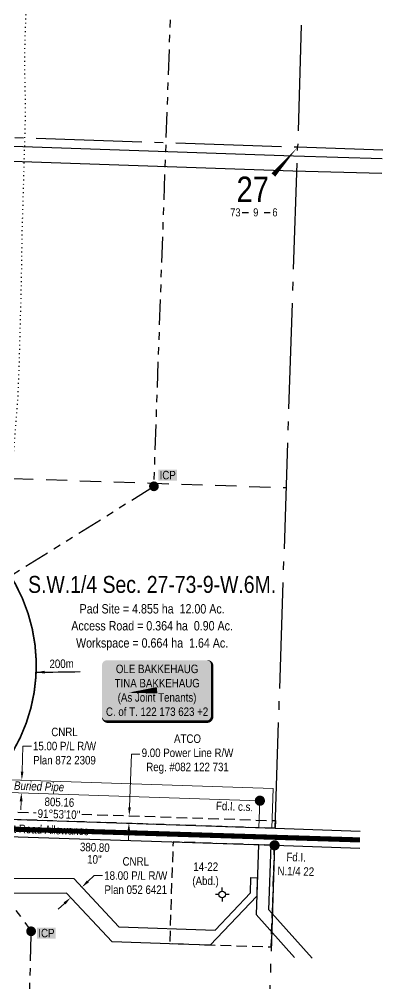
# Model space of a CAD drawing. Extents: x 352640 to 362586, y 6129835 to 6140596.
# Drawn here: x 354172 to 354601, y 6135419 to 6136557 of the extents above; entities that cross this region are included whole.
import ezdxf
from ezdxf.enums import TextEntityAlignment as Align

# ---------------------------------------------------------------- set-up
doc = ezdxf.new("R2010")
doc.units = 0
doc.header["$LTSCALE"] = 5
doc.header["$PDMODE"] = 34
doc.header["$PDSIZE"] = 0.03
for name, pattern in [('foc-ACCESSROAD', [3.75, 2.5, -1.25]), ('foc-BUFFER', [16.75, 15, -1.75]), ('foc-DOT', [1, 0.2, -0.8]), ('foc-DRILLPATH', [14.75, 6, -1.75, 1.75, -1.75, 1.75, -1.75]), ('foc-FLOWLINE', [3.75, 2.5, -1.25]), ('foc-LSD', [8, 5, -3]), ('foc-QUARTERLINE', [33, 25, -3, 2, -3]), ('UG_PIPE', [1.875, 1.25, -0.625])]:
    doc.linetypes.add(name, pattern=pattern)
doc.layers.get('Defpoints').update_dxf_attribs({"color": 9})
for name, color, linetype in [('10', 1, 'Continuous'), ('9', 3, 'Continuous'), ('ABADATA-DRILL', 8, 'foc-DOT'), ('ABADATA-DRILL-T', 8, 'Continuous'), ('AS-OWNER', 7, 'Continuous'), ('AS-PIPE-UG', 44, 'UG_PIPE'), ('AS-ROADS', 254, 'Continuous'), ('AUX-BUFFER', 7, 'foc-BUFFER'), ('C-RW', 13, 'Continuous'), ('C-SYMBOL', 7, 'Continuous'), ('C-WS', 13, 'foc-ACCESSROAD'), ('F-EZE', 190, 'foc-FLOWLINE'), ('F-RW', 190, 'Continuous'), ('L-AREAREQUIRED', 7, 'Continuous'), ('L-AREAWORK', 7, 'Continuous'), ('L-BD', 7, 'Continuous'), ('L-MON', 1, 'Continuous'), ('L-MON-T', 1, 'Continuous'), ('L-QSEC', 8, 'foc-QUARTERLINE'), ('L-ROAD-T', 7, 'Continuous'), ('L-SEC', 7, 'Continuous'), ('L-SECLBL', 7, 'Continuous'), ('L-SECTION-LSD', 7, 'foc-LSD'), ('P-PDRILLPATH', 12, 'foc-DRILLPATH')]:
    doc.layers.add(name, color=color, linetype=linetype)
doc.layers.add('C-RW-T', color=13, linetype='Continuous', lineweight=9)
doc.layers.add('F-RW-T', color=190, linetype='Continuous', lineweight=9)
doc.styles.add('100L', font='ARIALN.TTF', dxfattribs={"height": 11})
doc.styles.add('175L', font='ARIALN.TTF', dxfattribs={"height": 20})
doc.styles.add('80', font='ARIALN.TTF', dxfattribs={"height": 10})
doc.styles.add('80CG', font='ARIALN.TTF', dxfattribs={"height": 10})
doc.styles.add('80L', font='ARIALN.TTF', dxfattribs={"height": 10})
doc.styles.add('80LS', font='ARIALNI.TTF', dxfattribs={"height": 10})
doc.styles.add('SIMPLEX', font='ARIALN.TTF')
doc.dimstyles.new('CG2011', dxfattribs={"dimscale": 5, "dimtxt": 9, "dimasz": 2, "dimexe": 0.2, "dimexo": 0.0625, "dimgap": 0.5, "dimtad": 0, "dimtih": 1, "dimtoh": 1, "dimzin": 0, "dimdsep": 46, "dimtxsty": '80CG', "dimcen": 0.1, "dimse1": 1, "dimse2": 1, "dimclrd": 256, "dimclrt": 256, "dimaunit": 1, "dimadec": 4, "dimazin": 0, "dimtfac": 0.06, "dimtofl": 0, "dimtmove": 0, "dimatfit": 1, "dimfxl": 0.2, "dimtolj": 1, "dimtzin": 0, "dimlwd": -1, "dimarcsym": 0})
doc.dimstyles.new('Compass 5 000', dxfattribs={"dimscale": 5, "dimtxt": 9, "dimasz": 2, "dimexe": 0.2, "dimexo": 0.0625, "dimgap": 0.5, "dimtad": 0, "dimtih": 1, "dimtoh": 1, "dimzin": 0, "dimdsep": 46, "dimtxsty": '80CG', "dimcen": 0.1, "dimse1": 1, "dimse2": 1, "dimclrd": 256, "dimclrt": 256, "dimaunit": 1, "dimadec": 4, "dimazin": 0, "dimtfac": 0.06, "dimtofl": 0, "dimtmove": 0, "dimatfit": 1, "dimfxl": 0.2, "dimtolj": 1, "dimtzin": 0, "dimlwd": -1, "dimarcsym": 0})

# ---------------------------------------------------------------- blocks, each defined once
blk = doc.blocks.new('*U43')
h = blk.add_hatch(color=59)
edge = h.paths.add_edge_path()
edge.add_line((-59, -37), (59, -37))
edge.add_arc((59, -31), 6, 270, 360)
edge.add_line((65, -31), (65, 29.5))
edge.add_arc((59, 29.5), 6, 0, 90)
edge.add_line((59, 35.5), (-59, 35.5))
edge.add_arc((-59, 29.5), 6, 90, 180)
edge.add_line((-65, 29.5), (-65, -31))
edge.add_arc((-59, -31), 6, 180, 270)
at = {"color": 1, "flags": 128}
blk.add_lwpolyline([(-59, -37, 3, 3, 0), (59, -37, 3, 3, 0.414214), (65, -31, 3, 3, 0), (65, 29.5, 3, 0, 0.414214), (59, 35.5, 0, 0, 0), (-59, 35.5, 0, 0, 0.414214), (-65, 29.5, 0, 0, 0), (-65, -31, 0, 3, 0.414214)], format="xyseb", close=True, dxfattribs=at)
blk.add_lwpolyline([(-34.2, -2.9, 0, 7.5, 0), (0, 0, 0, 0, 0)], format="xyseb", dxfattribs=at)
at = {"color": 1, "style": '80'}
blk.add_attdef('ENTER_TEXT_001', (-36, -5), '', height=10, dxfattribs=at)
blk = doc.blocks.new('L-SECLBL')
at = {"layer": '9', "color": 7}
for p, q in [((-5.1, -27.8), (-12.3, -27.8)), ((20.7, -27.8), (13.5, -27.8))]:
    blk.add_line(p, q, dxfattribs=at)
at = {"layer": '10', "color": 2, "style": 'SIMPLEX'}
blk.add_attdef('SEC', text='', height=30, dxfattribs=at).set_placement((0, 0), align=Align.MIDDLE)
at = {"layer": '10', "color": 5, "style": '80L'}
blk.add_attdef('TWP', text='', height=9.5, dxfattribs=at).set_placement((-14.4, -27.4), align=Align.MIDDLE_RIGHT)
blk.add_attdef('RGE', text='', height=9.5, dxfattribs=at).set_placement((3.6, -27.4), align=Align.MIDDLE_CENTER)
blk.add_attdef('MER', text='', height=9.5, dxfattribs=at).set_placement((23.2, -27.4), align=Align.MIDDLE_LEFT)
blk = doc.blocks.new('fdia')
at = {"color": 255, "const_width": 1}
blk.add_lwpolyline([(-0.5, 0, 1), (0.5, 0, 1)], format="xyb", close=True, dxfattribs=at)
blk = doc.blocks.new('Fdiaa')
blk.add_blockref('fdia', (0, 0))
blk = doc.blocks.new('fdib')
at = {"color": 1, "const_width": 1.6}
blk.add_lwpolyline([(-0.4, 0, 1), (0.4, 0, 1)], format="xyb", close=True, dxfattribs=at)
at = {"color": 1}
blk.add_circle((0, 0), 0.8, dxfattribs=at)
blk = doc.blocks.new('Fdibb')
blk.add_blockref('fdib', (0, 0))
blk = doc.blocks.new('fdicc')
for name in ['Fdibb', 'Fdiaa']:
    blk.add_blockref(name, (0, 0))
blk = doc.blocks.new('FDI')
blk.add_blockref('fdicc', (0, 0))
blk = doc.blocks.new('*D45')
at = {"layer": 'C-RW-T', "transparency": 16777216}
for p, q in [((354175.2, 6135669.2), (354176.2, 6135699.3)), ((354176.2, 6135699.3), (354186.2, 6135699.3)), ((354174.1, 6135634.2), (354173.8, 6135624.2))]:
    blk.add_line(p, q, dxfattribs=at)
for points in [[(354173.6, 6135669.2), (354176.9, 6135669.1), (354174.9, 6135659.2)], [(354172.4, 6135634.2), (354175.8, 6135634.1), (354174.4, 6135644.2)]]:
    blk.add_solid(points, dxfattribs=at)
at = {"layer": 'Defpoints', "color": 0, "transparency": 16777216}
for p in [(354174.9, 6135659.2), (354282.1, 6135655.6), (354281.6, 6135640.6)]:
    blk.add_point(p, dxfattribs=at)
at = {"layer": 'C-RW-T', "transparency": 16777216, "insert": (354225.3, 6135699.3), "char_height": 10, "attachment_point": 5, "style": '80CG'}
blk.add_mtext('\\A1;CNRL\\P15.00 P/L R/W\\PPlan 872 2309', dxfattribs=at)
blk = doc.blocks.new('*D46')
at = {"layer": 'Defpoints', "color": 0, "transparency": 16777216}
for p in [(354295.5, 6135617.3), (354301.7, 6135617.1), (354295.2, 6135608.4)]:
    blk.add_point(p, dxfattribs=at)
at = {"layer": 'F-RW-T', "transparency": 16777216}
for p, q in [((354302.1, 6135627.1), (354304.2, 6135689.9)), ((354304.2, 6135689.9), (354314.2, 6135689.9)), ((354301.1, 6135598.1), (354300.8, 6135588.2))]:
    blk.add_line(p, q, dxfattribs=at)
for points in [[(354300.4, 6135627.2), (354303.7, 6135627.1), (354301.7, 6135617.1)], [(354299.4, 6135598.2), (354302.8, 6135598.1), (354301.4, 6135608.1)]]:
    blk.add_solid(points, dxfattribs=at)
at = {"layer": 'F-RW-T', "transparency": 16777216, "insert": (354370.5, 6135689.9), "char_height": 10, "attachment_point": 5, "style": '80CG'}
blk.add_mtext('\\A1;ATCO\\P9.00 Power Line R/W\\PReg. #082 122 731', dxfattribs=at)
blk = doc.blocks.new('*D54')
at = {"layer": 'C-RW-T', "transparency": 16777216}
for p, q in [((354253, 6135539.7), (354260.3, 6135546.5)), ((354260.3, 6135546.5), (354270.3, 6135546.5)), ((354225.2, 6135513.7), (354217.9, 6135506.9))]:
    blk.add_line(p, q, dxfattribs=at)
for points in [[(354251.8, 6135540.9), (354254.1, 6135538.5), (354245.7, 6135532.8)], [(354224.1, 6135514.9), (354226.4, 6135512.5), (354232.5, 6135520.5)]]:
    blk.add_solid(points, dxfattribs=at)
at = {"layer": 'Defpoints', "color": 0, "transparency": 16777216}
for p in [(354245.7, 6135532.8), (354254.4, 6135523.5), (354241.2, 6135511.2)]:
    blk.add_point(p, dxfattribs=at)
at = {"layer": 'C-RW-T', "transparency": 16777216, "insert": (354309.4, 6135546.5), "char_height": 10, "attachment_point": 5, "style": '80CG'}
blk.add_mtext('\\A1;CNRL\\P18.00 P/L R/W\\PPlan 052 6421', dxfattribs=at)
blk = doc.blocks.new('plbh')
at = {"layer": 'L-MON'}
h = blk.add_hatch(color=255, dxfattribs=at)
h.dxf.hatch_style = 1
edge = h.paths.add_edge_path()
edge.add_arc((0, 0), 1.16, 0, 360)
h = blk.add_hatch(color=256, dxfattribs=at)
h.dxf.hatch_style = 1
h.paths.add_polyline_path([(-0.96, 0, 1), (0.96, 0, 1)])
h.paths.add_polyline_path([(0.91, 0, -1), (-0.91, 0, -1)], flags=16)
h.paths.add_polyline_path([(0.45, 0, -1), (-0.45, 0, -1)], flags=0)
h = blk.add_hatch(color=256, dxfattribs=at)
h.dxf.hatch_style = 1
h.paths.add_polyline_path([(-0.45, 0, 1), (0.45, 0, 1)])
h.paths.add_polyline_path([(0.4, 0, -1), (-0.4, 0, -1)], flags=16)
at = {"layer": 'L-MON', "color": 240}
for radius in [0.96, 0.91, 0.45, 0.4]:
    blk.add_circle((0, 0), radius, dxfattribs=at)
blk = doc.blocks.new('GABD')
for p, q in [((-0.81, 0), (-1.62, 0)), ((0, 0.81), (0, 1.62)), ((1.62, 0), (0.81, 0)), ((0, -0.81), (0, -1.62))]:
    blk.add_line(p, q)
blk.add_circle((0, 0), 0.8)
blk = doc.blocks.new('ICP_text')
at = {"color": 14, "insert": (-10.8, -0.5), "char_height": 10, "attachment_point": 5, "style": '80L', "bg_fill": 1, "box_fill_scale": 1.15, "bg_fill_color": 255, "bg_fill_transparency": 0}
blk.add_mtext_dynamic_manual_height_columns('ICP', width=19.07, gutter_width=47.5, heights=[0], dxfattribs=at)

msp = doc.modelspace()

# ---------------------------------------------------------------- linework, layer by layer
at = {"layer": 'AS-ROADS', "const_width": 5.998, "flags": 128}
msp.add_lwpolyline([(354574.094, 6135588.606), (354157.564, 6135601.492), (353997.154, 6135606.852), (353850.622, 6135612.631), (353681.356, 6135618.691), (353534.98, 6135623.334)], dxfattribs=at)
at = {"layer": 'AUX-BUFFER', "color": 251, "linetype": 'foc-BUFFER', "const_width": 1.999, "flags": 128}
msp.add_lwpolyline([(353804.019, 6135901.887), (353824.654, 6135921.222), (353845.458, 6135940.676, -0.19870585), (353988.567, 6135994.476), (353998.56, 6135994.149, -0.66824558), (354128.68, 6135648.348), (354108.027, 6135629.011), (354087.457, 6135609.736, -0.19926798), (353943.97, 6135555.806), (353933.964, 6135556.145, -0.6676892)], format="xyb", close=True, dxfattribs=at)
at = {"layer": 'C-RW'}
for points in [[(354517.553, 6135448.982), (354466.66, 6135506.184), (354469.2, 6135582.385), (354454.226, 6135582.896), (354451.474, 6135500.697), (354496.711, 6135449.852)], [(354360.621, 6135465.642), (354281.434, 6135468.295), (354227.603, 6135525.8), (353925.261, 6135525.449), (353824.75, 6135560.684), (353830.711, 6135577.668), (353928.314, 6135543.448), (354236.224, 6135542.924), (354289.481, 6135486.031), (354403.229, 6135482.21), (354444.892, 6135526.295), (354445.356, 6135544.165), (354452.922, 6135543.961), (354452.199, 6135522.367), (354397.399, 6135464.397), (354359.428, 6135465.682)]]:
    msp.add_lwpolyline(points, dxfattribs=at)
at = {"layer": 'F-EZE', "flags": 128}
msp.add_lwpolyline([(354473.947, 6135602.358), (353670.485, 6135629.292), (353670.787, 6135638.285), (354474.233, 6135611.352)], close=True, dxfattribs=at)
at = {"layer": 'F-RW', "flags": 128}
msp.add_lwpolyline([(354599.733, 6136374.709), (354494.931, 6136377.725), (353696.079, 6136405.245), (353696.669, 6136423.235), (354495.521, 6136395.715), (354600.238, 6136392.701)], dxfattribs=at)
at = {"layer": 'L-QSEC'}
for p, q in [((354524.211, 6137209.703), (354500.447, 6136406.166)), ((353696.996, 6136433.176), (354500.447, 6136406.166)), ((354473.936, 6135602.359), (354500.447, 6136406.166)), ((354500.447, 6136406.166), (354600.95, 6136402.787))]:
    msp.add_line(p, q, dxfattribs=at)
at = {"layer": 'L-SEC'}
for p, q in [((353670.485, 6135629.292), (354473.947, 6135602.358)), ((353669.822, 6135609.191), (354473.273, 6135582.258)), ((354473.945, 6135602.358), (354574.437, 6135598.997)), ((354473.273, 6135582.258), (354573.774, 6135578.897))]:
    msp.add_line(p, q, dxfattribs=at)
at = {"layer": 'L-SECLBL', "flags": 128}
msp.add_lwpolyline([(354500.275, 6136405.826, 0, 6, 0), (354471.84, 6136373.181, 0, 0, 0)], format="xyseb", dxfattribs=at)
at = {"layer": 'L-SECTION-LSD'}
msp.add_line((353683.741, 6136031.234), (354487.197, 6136004.262), dxfattribs=at)
at = {"layer": 'P-PDRILLPATH', "flags": 128}
for points in [[(353992.021, 6135794.307), (354330.828, 6136005.83), (354484.638, 6140339.737)], [(353971.368, 6135774.97), (354185.854, 6135480.839), (354040.972, 6130566.856)]]:
    msp.add_lwpolyline(points, dxfattribs=at)

# ---------------------------------------------------------------- block references
at = {"xscale": 0.99974627, "yscale": 0.99974627, "zscale": 0.99974627}
for p in [(354357.895, 6136019.441), (354214.71, 6135479.096)]:
    msp.add_blockref('ICP_text', p, dxfattribs=at)
at = {"layer": 'ABADATA-DRILL-T', "xscale": 4.998731350000005, "yscale": 4.998731350000005, "zscale": 3.999999999999994}
msp.add_blockref('GABD', (354411.457, 6135524.219), dxfattribs=at)
at = {"layer": 'AS-OWNER'}
ref = msp.add_blockref('*U43', (354334.551, 6135765.175), dxfattribs=at)
ref.add_attrib('ENTER_TEXT_001', 'OLE BAKKEHAUG', (354285.908, 6135785.434), dxfattribs={"layer": '0', "color": 1, "height": 10, "style": '80'})
ref.add_attrib('ENTER_TEXT_002', 'TINA BAKKEHAUG', (354284.472, 6135768.59), dxfattribs={"layer": '0', "color": 1, "height": 10, "style": '80'})
ref.add_attrib('ENTER_TEXT_003', '(As Joint Tenants)', (354288.071, 6135751.753), dxfattribs={"layer": '0', "color": 1, "height": 10, "style": '80'})
ref.add_attrib('ENTER_TEXT_004', 'C. of T. 122 173 623 +2', (354274.227, 6135734.908), dxfattribs={"layer": '0', "color": 1, "height": 10, "style": '80'})
at = {"layer": 'L-MON', "xscale": 4.998731350000004, "yscale": 4.998731350000004, "zscale": 4.998731350000004}
for p in [(354330.828, 6136005.83), (354185.854, 6135480.839)]:
    msp.add_blockref('plbh', p, dxfattribs=at)
at = {"layer": 'L-SECLBL', "color": 4}
msp.add_blockref('L-SECLBL', (354447.485, 6136356.443), dxfattribs=at).add_auto_attribs({'SEC': '27', 'TWP': '73', 'RGE': '9', 'MER': '6'})

# ---------------------------------------------------------------- texts
at = {"layer": 'ABADATA-DRILL-T', "insert": (354375.789, 6135562.041), "char_height": 9.99746, "attachment_point": 1, "style": '80L'}
msp.add_mtext_dynamic_manual_height_columns('\\pi1.5712;14-22\\P\\pi0.39826;(Abd.)', width=30.59795, gutter_width=50, heights=[0], dxfattribs=at)
at = {"layer": 'AS-PIPE-UG', "insert": (354195.468, 6135656.816), "char_height": 9.99492, "width": 59.0059, "attachment_point": 2, "rotation": 358.113669, "style": '80L'}
msp.add_mtext('{\\fArial Narrow|b0|i1|c0|p34;Buried Pipe}', dxfattribs=at)
at = {"layer": 'AUX-BUFFER', "insert": (354207.459, 6135801.302), "char_height": 9.9932, "attachment_point": 1, "rotation": 0.871096, "style": '80L'}
msp.add_mtext_dynamic_manual_height_columns('200m', width=34.23455, gutter_width=225, heights=[0], dxfattribs=at)
at = {"layer": 'C-SYMBOL', "color": 3, "style": '175L'}
msp.add_text('S.W.1/4 Sec. 27-73-9-W.6M.', height=19.99488, dxfattribs=at).set_placement((354328.728, 6135874.085), align=Align.BOTTOM_CENTER)
at = {"layer": 'L-AREAREQUIRED', "color": 5, "style": '100L'}
msp.add_text('Pad Site = 4.855 ha  12.00 Ac.', height=10.99721, dxfattribs=at).set_placement((354328.728, 6135852.499), align=Align.BOTTOM_CENTER)
at = {"layer": 'L-AREAWORK', "color": 5, "style": '100L'}
for s, p in [('Access Road = 0.364 ha  0.90 Ac.', (354328.728, 6135832.504)), ('Workspace = 0.664 ha  1.64 Ac.', (354328.728, 6135812.222))]:
    msp.add_text(s, height=10.99721, dxfattribs=at).set_placement(p, align=Align.BOTTOM_CENTER)
at = {"layer": 'L-BD', "style": '80L'}
for s, rotation, p in [('805.16', 358.1137, (354219.246, 6135633.189)), ('380.80', 358.0801, (354261.069, 6135579.869)), ("10''", 358.0801, (354260.592, 6135565.63))]:
    msp.add_text(s, height=9.9975, rotation=rotation, dxfattribs=at).set_placement(p, align=Align.MIDDLE)
at = {"layer": 'L-ROAD-T', "style": '80L'}
msp.add_text('Government Road Allowance', height=9.99744, rotation=358.15164, dxfattribs=at).set_placement((354179.673, 6135601.491), align=Align.MIDDLE_CENTER)

# ---------------------------------------------------------------- dimensions: what is measured, and where the dimension line sits
at = {"layer": 'C-RW-T', "color": 6}
dim = msp.add_linear_dim(base=(354245.663, 6135532.84), p1=(354241.243, 6135511.229), p2=(354254.381, 6135523.527), angle=43.10938, text='CNRL\\P18.00 P/L R/W\\PPlan 052 6421', dimstyle='Compass 5 000', dxfattribs=at)
dim.commit()
dim.dimension.update_dxf_attribs({"geometry": '*D54', "text_midpoint": (354309.35, 6135546.508), "dimtype": 161})

# ---------------------------------------------------------------- leaders
at = {"layer": 'AUX-BUFFER', "path_type": 1}
msp.add_leader([(354191.813, 6135786.378), (354243.948, 6135787.171)], dimstyle='CG2011', override={"dimasz": 2, "dimgap": 0.5, "dimtad": 0}, dxfattribs=at)

# ---------------------------------------------------------------- next in the draw order: texts
at = {"layer": 'L-BD', "insert": (354218.777, 6135618.95), "char_height": 9.9975, "width": 50.6984, "attachment_point": 5, "rotation": 358.1137, "style": '80L', "bg_fill": 3, "box_fill_scale": 1.15, "bg_fill_color": 256, "bg_fill_true_color": 256, "bg_fill_transparency": 0}
msp.add_mtext("91°53'10''", dxfattribs=at)
at = {"layer": 'L-MON-T', "char_height": 9.99404, "attachment_point": 2, "style": '80LS', "bg_fill": 3, "box_fill_scale": 1.15, "bg_fill_color": 256, "bg_fill_true_color": 256, "bg_fill_transparency": 0}
for s, insert, width, rotation in [('{\\fArial Narrow|b0|i0|c0|p34;Fd.I. c.s.}', (354426.187, 6135633.202), 44.30278, 358.113669), ('{\\fArial Narrow|b0|i0|c0|p34;Fd.I.\\PN.1/4 22}', (354498.839, 6135573.292), 43.03478, 358.680326)]:
    msp.add_mtext(s, dxfattribs=dict(at, insert=insert, width=width, rotation=rotation))

# ---------------------------------------------------------------- next in the draw order: linework, layer by layer
at = {"layer": 'ABADATA-DRILL', "flags": 128}
msp.add_lwpolyline([(354139.9, 6135607.965), (354140.686, 6135618.151), (354141.534, 6135631.646), (354142.392, 6135645.142), (354143.218, 6135658.599), (354143.875, 6135672.071), (354144.323, 6135685.56), (354144.691, 6135699.062), (354144.988, 6135712.546), (354145.076, 6135726.037), (354145.113, 6135739.53), (354145.778, 6135766.486), (354147.233, 6135793.455), (354149.095, 6135820.322), (354151.158, 6135847.241), (354153.36, 6135874.096), (354155.214, 6135901.042), (354157.075, 6135927.879), (354159.047, 6135954.741), (354160.719, 6135981.614), (354162.413, 6136008.556), (354164.385, 6136035.438), (354166.578, 6136062.323), (354168.821, 6136089.237), (354170.685, 6136116.163), (354171.76, 6136143.125), (354172.455, 6136170.11), (354173.191, 6136197.114), (354173.987, 6136224.095), (354174.623, 6136251.102), (354174.956, 6136278.029), (354175.381, 6136305.003), (354176.156, 6136331.985), (354176.992, 6136358.996), (354177.688, 6136385.971), (354178.432, 6136412.934), (354179.148, 6136439.918), (354179.163, 6136466.915), (354178.468, 6136493.907), (354178.491, 6136518.378), (354179.299, 6136547.865), (354180.303, 6136574.82), (354181.725, 6136601.7), (354183.309, 6136628.626), (354185.133, 6136655.553), (354187.185, 6136682.443), (354189.449, 6136709.356), (354191.871, 6136736.244), (354194.225, 6136763.153), (354196.418, 6136790.049), (354198.301, 6136816.974), (354199.607, 6136843.949), (354200.593, 6136870.974), (354201.647, 6136897.897), (354202.881, 6136924.844), (354204.336, 6136951.814), (354205.532, 6136978.802), (354206.348, 6137005.803), (354207.033, 6137032.798), (354207.718, 6137059.754), (354207.869, 6137066.131), (354208.31, 6137091.784)], dxfattribs=at)
at = {"layer": 'C-RW-T'}
msp.add_lwpolyline([(353671.524, 6135660.73), (354455.941, 6135634.896), (354454.889, 6135602.997), (354469.877, 6135602.495), (354471.423, 6135649.39), (353672.016, 6135675.719)], close=True, dxfattribs=at)
at = {"layer": 'C-WS', "flags": 128}
msp.add_lwpolyline([(354473.301, 6135582.262), (354353.399, 6135586.281), (354349.38, 6135466.379), (354469.282, 6135462.36)], close=True, dxfattribs=at)
at = {"layer": 'L-QSEC', "flags": 128}
msp.add_lwpolyline([(354473.273, 6135582.258), (354446.741, 6134778.05)], dxfattribs=at)

# ---------------------------------------------------------------- next in the draw order: block references
at = {"layer": 'L-MON', "xscale": 5.000000000000034, "yscale": 5.000000000000034, "zscale": 5.000000000000034}
for p in [(354455.941, 6135634.896), (354473.273, 6135582.258)]:
    msp.add_blockref('FDI', p, dxfattribs=at)

# ---------------------------------------------------------------- next in the draw order: dimensions: what is measured, and where the dimension line sits
at = {"layer": 'C-RW-T'}
dim = msp.add_linear_dim(base=(354174.909, 6135659.156), p1=(354281.626, 6135640.637), p2=(354282.12, 6135655.625), angle=88.113669, text='CNRL\\P15.00 P/L R/W\\PPlan 872 2309', dimstyle='Compass 5 000', dxfattribs=at)
dim.commit()
dim.dimension.update_dxf_attribs({"geometry": '*D45', "text_midpoint": (354225.318, 6135699.316), "dimtype": 161})
at = {"layer": 'F-RW-T'}
dim = msp.add_linear_dim(base=(354301.738, 6135617.134), p1=(354295.179, 6135608.351), p2=(354295.481, 6135617.344), angle=88.080055, text='ATCO\\P9.00 Power Line R/W\\PReg. #082 122 731', dimstyle='Compass 5 000', dxfattribs=at)
dim.commit()
dim.dimension.update_dxf_attribs({"geometry": '*D46', "text_midpoint": (354370.518, 6135689.915), "dimtype": 161})

doc.saveas('drawing.dxf')
